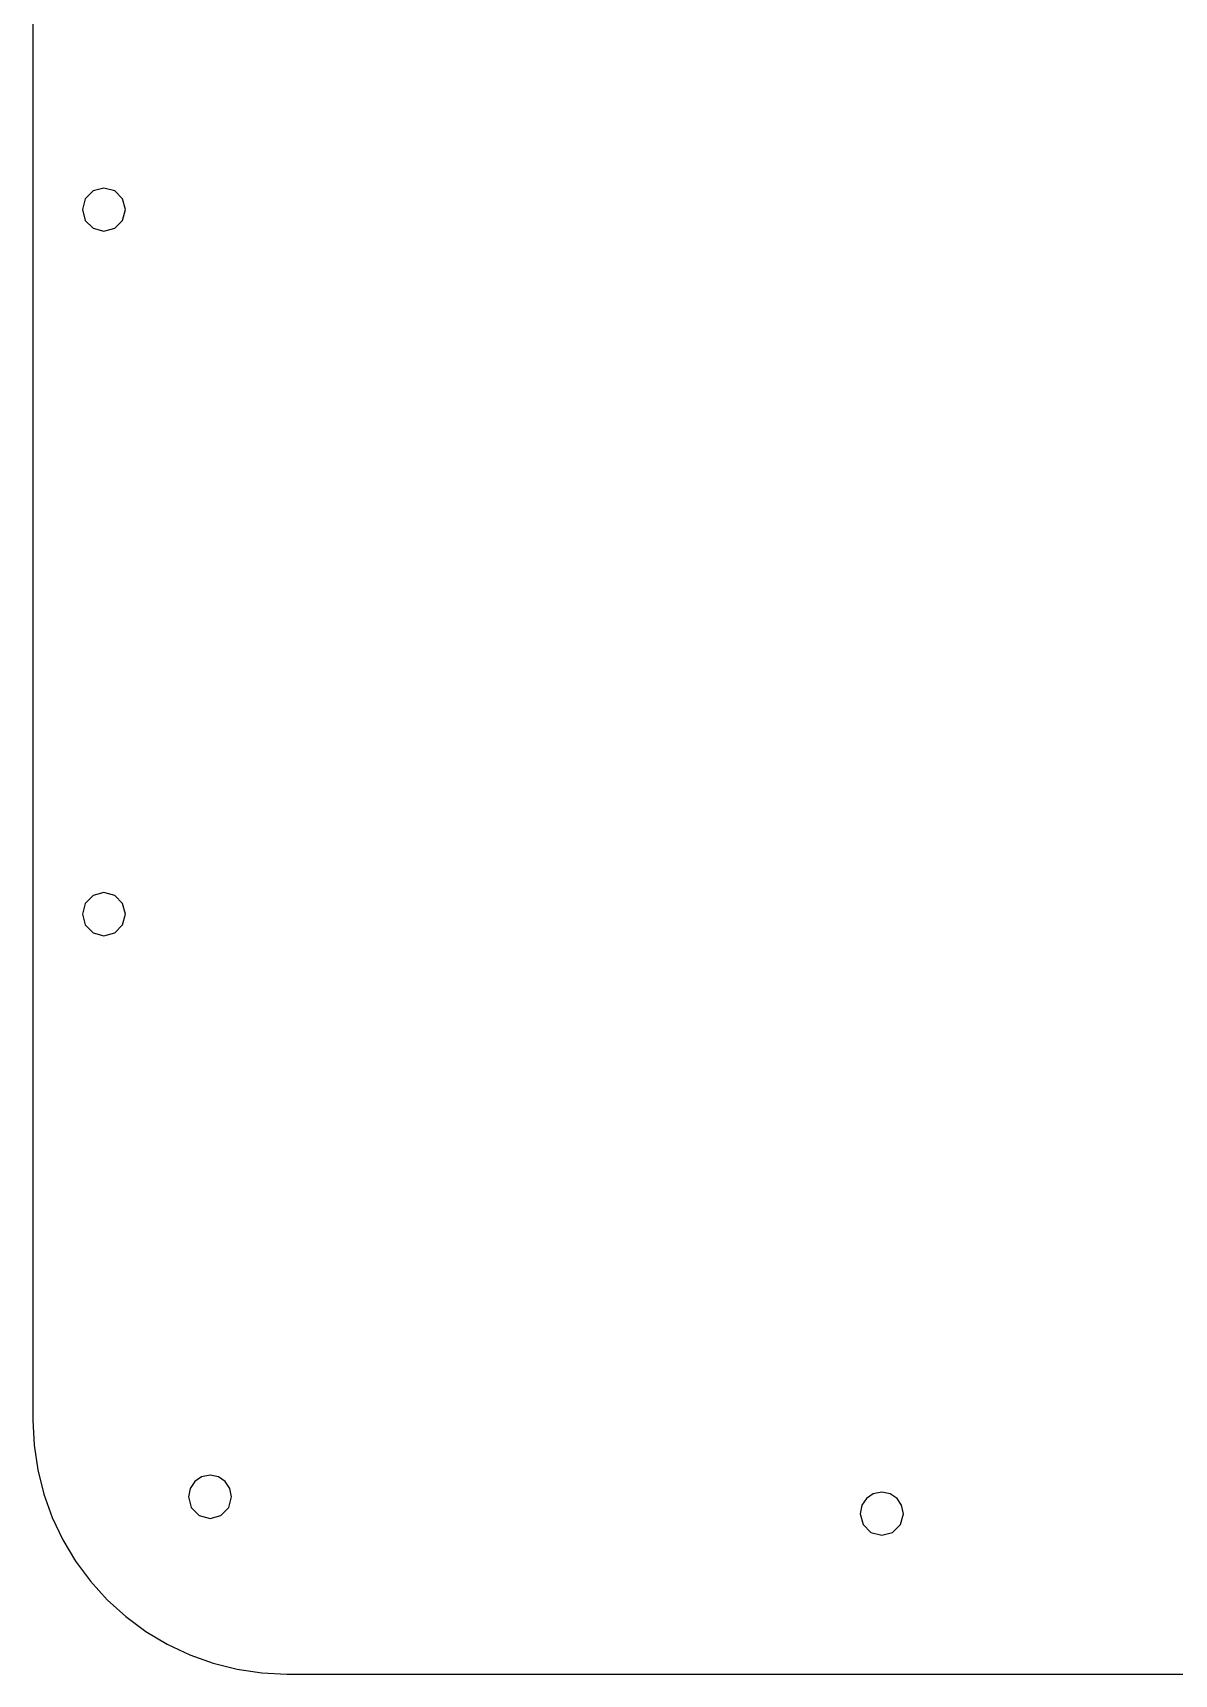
# Model space of a CAD drawing. Extents: x -152 to 152, y -96 to 298.
# Drawn here: x -151.6 to -75, y -95.8 to 14.4 of the extents above; entities that cross this region are included whole.
import ezdxf

# ---------------------------------------------------------------- set-up
doc = ezdxf.new("R2010")
doc.units = 0

msp = doc.modelspace()

# ---------------------------------------------------------------- linework, layer by layer
at = {"layer": 'CUTOUTS'}
for p, q in [((-147.503, 3.789087), (-148.033737, 3.25835)), ((-146.778, 3.98335), (-147.503, 3.789087)), ((-146.053, 3.789087), (-146.778, 3.98335)), ((-145.522263, 3.25835), (-146.053, 3.789087)), ((-148.033737, 3.25835), (-148.228, 2.53335)), ((-148.228, 2.53335), (-148.033737, 1.80835)), ((-145.328, 2.53335), (-145.522263, 3.25835)), ((-145.522263, 1.80835), (-145.328, 2.53335)), ((-145.328, 2.53335), (-145.328, 2.53335)), ((-148.033737, 1.80835), (-147.503, 1.277613)), ((-147.503, 1.277613), (-146.778, 1.08335)), ((-146.778, 1.08335), (-146.053, 1.277613)), ((-146.053, 1.277613), (-145.522263, 1.80835)), ((-148.033737, -44.0333), (-148.228, -44.7583)), ((-147.503, -43.502563), (-148.033737, -44.0333)), ((-146.778, -43.3083), (-147.503, -43.502563)), ((-146.053, -43.502563), (-146.778, -43.3083)), ((-145.522263, -44.0333), (-146.053, -43.502563)), ((-145.328, -44.7583), (-145.522263, -44.0333)), ((-148.228, -44.7583), (-148.033737, -45.4833)), ((-145.522263, -45.4833), (-145.328, -44.7583)), ((-145.328, -44.7583), (-145.328, -44.7583)), ((-148.033737, -45.4833), (-147.503, -46.014037)), ((-147.503, -46.014037), (-146.778, -46.2083)), ((-146.778, -46.2083), (-146.053, -46.014037)), ((-146.053, -46.014037), (-145.522263, -45.4833)), ((-140.225405, -82.526048), (-140.686305, -82.836795)), ((-139.661, -82.4121), (-140.225405, -82.526048)), ((-139.096595, -82.526048), (-139.661, -82.4121)), ((-138.635695, -82.836795), (-139.096595, -82.526048)), ((-140.997052, -83.297695), (-141.111, -83.8621)), ((-140.686305, -82.836795), (-140.997052, -83.297695)), ((-138.324948, -83.297695), (-138.635695, -82.836795)), ((-138.211, -83.8621), (-138.324948, -83.297695)), ((-95.147705, -83.663448), (-95.608605, -83.974195)), ((-94.5833, -83.5495), (-95.147705, -83.663448)), ((-94.018895, -83.663448), (-94.5833, -83.5495)), ((-93.557995, -83.974195), (-94.018895, -83.663448)), ((-141.111, -83.8621), (-140.916737, -84.5871)), ((-140.916737, -84.5871), (-140.386, -85.117837)), ((-138.936, -85.117837), (-138.405263, -84.5871)), ((-138.405263, -84.5871), (-138.211, -83.8621)), ((-138.211, -83.8621), (-138.211, -83.8621)), ((-95.919352, -84.435095), (-96.0333, -84.9995)), ((-95.608605, -83.974195), (-95.919352, -84.435095)), ((-93.247248, -84.435095), (-93.557995, -83.974195)), ((-93.1333, -84.9995), (-93.247248, -84.435095)), ((-140.386, -85.117837), (-139.661, -85.3121)), ((-139.661, -85.3121), (-138.936, -85.117837)), ((-96.0333, -84.9995), (-95.839037, -85.7245)), ((-95.839037, -85.7245), (-95.3083, -86.255237)), ((-93.8583, -86.255237), (-93.327563, -85.7245)), ((-93.327563, -85.7245), (-93.1333, -84.9995)), ((-93.1333, -84.9995), (-93.1333, -84.9995)), ((-95.3083, -86.255237), (-94.5833, -86.4495)), ((-94.5833, -86.4495), (-93.8583, -86.255237))]:
    msp.add_line(p, q, dxfattribs=at)
at = {"layer": 'PERIMETER'}
for p, q in [((-151.55, 92.7223), (-151.55, -78.7215)), ((-151.55, -78.7215), (-151.466569, -80.406683)), ((-151.466569, -80.406683), (-151.219362, -82.063323)), ((-151.219362, -82.063323), (-150.813011, -83.680239)), ((-150.813011, -83.680239), (-150.252146, -85.246253)), ((-150.252146, -85.246253), (-149.541399, -86.750182)), ((-149.541399, -86.750182), (-148.6854, -88.180849)), ((-148.6854, -88.180849), (-147.68878, -89.527071)), ((-147.68878, -89.527071), (-146.556171, -90.777671)), ((-146.556171, -90.777671), (-145.305571, -91.91028)), ((-145.305571, -91.91028), (-143.959349, -92.9069)), ((-143.959349, -92.9069), (-142.528682, -93.762899)), ((-142.528682, -93.762899), (-141.024753, -94.473646)), ((-141.024753, -94.473646), (-139.458739, -95.034511)), ((-139.458739, -95.034511), (-137.841823, -95.440862)), ((-137.841823, -95.440862), (-136.185183, -95.688069)), ((-136.185183, -95.688069), (-134.5, -95.7715)), ((-134.5, -95.7715), (134.5, -95.7715))]:
    msp.add_line(p, q, dxfattribs=at)

doc.saveas('drawing.dxf')
